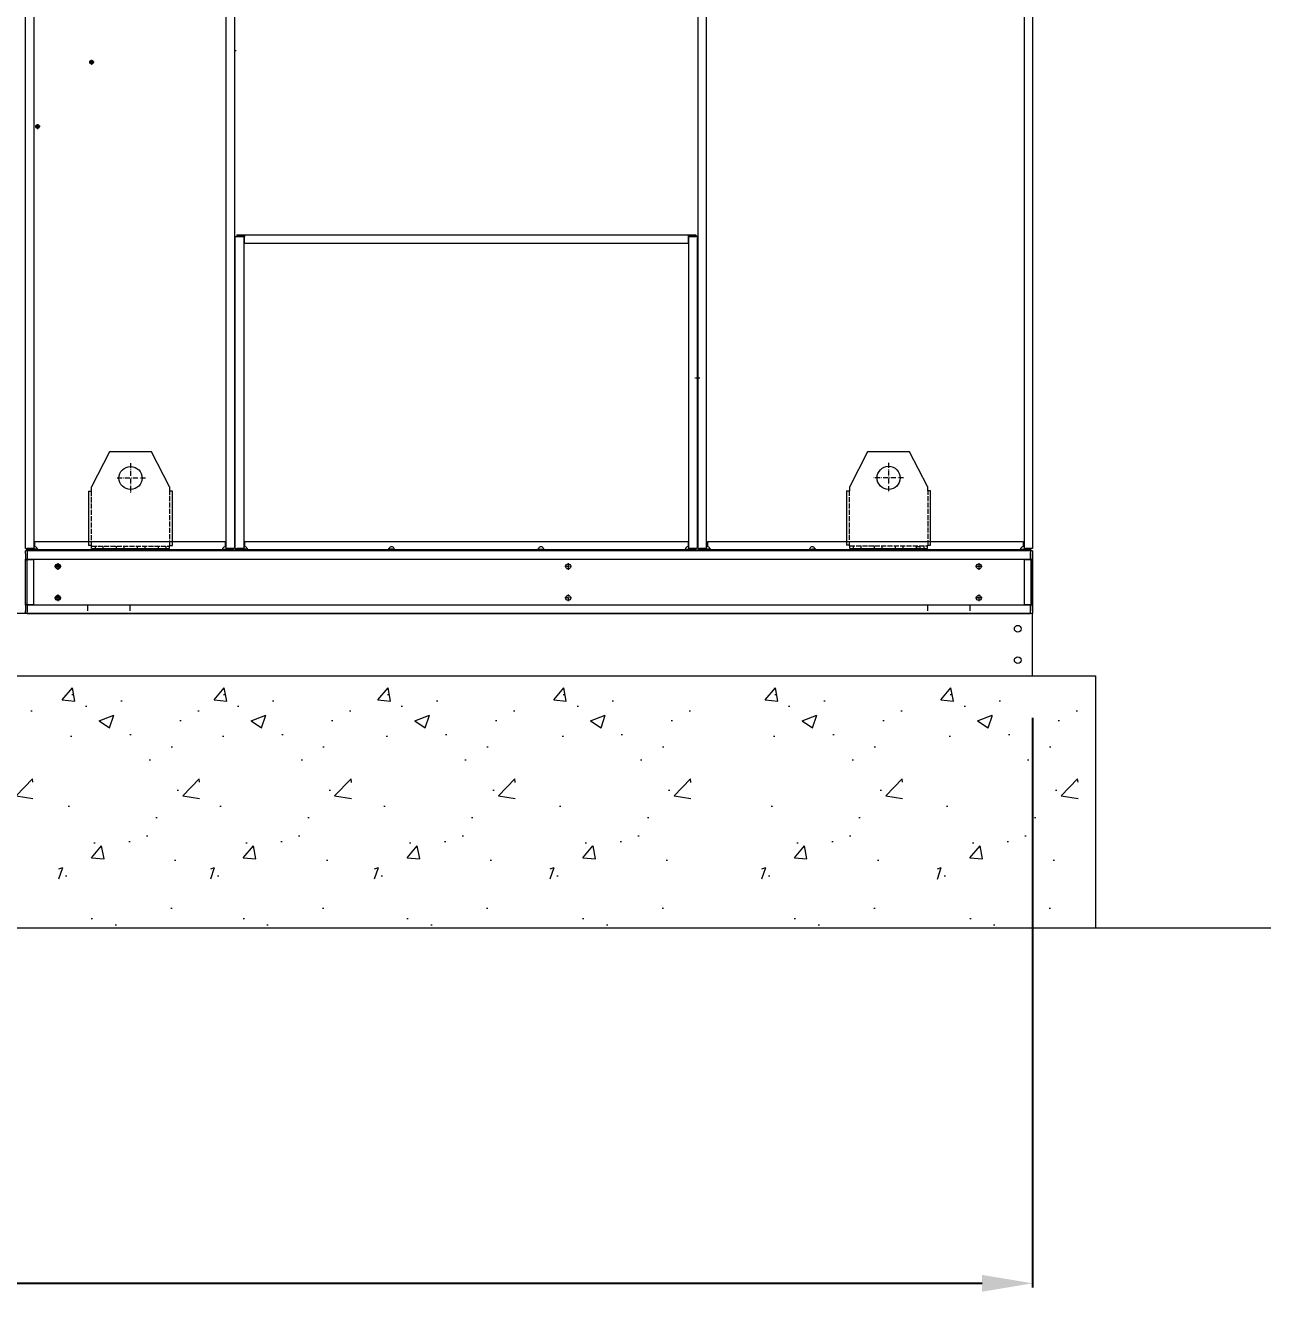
# Model space of a CAD drawing. Header units: millimetres. Extents: x 15155 to 44563, y 13060 to 33855.
# Drawn here: x 28251 to 31216, y 19028 to 22044 of the extents above; entities that cross this region are included whole.
import ezdxf

# ---------------------------------------------------------------- set-up
doc = ezdxf.new("R2010")
doc.units = ezdxf.units.MM
doc.linetypes.add('DASHDOT', pattern=[18.5, 12, -3, 0.5, -3])
doc.linetypes.add('DASHED', pattern=[15, 12, -3])
doc.layers.add('냉각탑_기초', color=23, linetype='Continuous')
doc.styles.get("Standard").update_dxf_attribs({"font": 'arial.ttf'})
doc.dimstyles.new('1.40', dxfattribs={"dimscale": 20, "dimtxt": 1.5, "dimasz": 1, "dimexe": 0.5, "dimexo": 0.5, "dimgap": 0.5, "dimtad": 1, "dimdec": 0, "dimzin": 0, "dimdsep": 46, "dimtxsty": 'Standard', "dimcen": 0, "dimclrd": 2, "dimclre": 2, "dimclrt": 3, "dimadec": 0, "dimazin": 0, "dimtfac": 1, "dimtdec": 0, "dimtmove": 0, "dimatfit": 0, "dimfxl": 1, "dimtolj": 1, "dimtzin": 0, "dimlwd": -1, "dimlwe": -1, "dimarcsym": 0})

# ---------------------------------------------------------------- blocks, each defined once
blk = doc.blocks.new('*D163')
at = {"color": 2, "transparency": 16777216}
for p, q in [((25248.6, 20394.4), (25248.6, 19037.7)), ((30648.6, 20394.4), (30648.6, 19037.7)), ((25368.6, 19047.7), (30528.6, 19047.7))]:
    blk.add_line(p, q, dxfattribs=at)
for points in [[(25368.6, 19067.7), (25368.6, 19027.7), (25248.6, 19047.7)], [(30528.6, 19067.7), (30528.6, 19027.7), (30648.6, 19047.7)]]:
    blk.add_solid(points, dxfattribs=at)
at = {"layer": 'Defpoints', "color": 0, "transparency": 16777216}
for p in [(25248.6, 20494.4), (30648.6, 20494.4), (30648.6, 19047.7)]:
    blk.add_point(p, dxfattribs=at)
at = {"color": 3, "lineweight": 5, "transparency": 16777216, "insert": (27948.6, 19179.2), "char_height": 140, "attachment_point": 5}
blk.add_mtext('\\A1;5400', dxfattribs=at)
blk = doc.blocks.new('457536')
at = {"color": 7, "lineweight": 5}
for p, q in [((114592.520962, 89152.297332), (114550.020962, 89069.297332)), ((114692.520962, 89152.297332), (114592.520962, 89152.297332)), ((114735.020962, 89069.297332), (114692.520962, 89152.297332)), ((114542.520962, 89059.297332), (114542.520962, 88929.797332)), ((114742.520962, 88929.797332), (114742.520962, 89059.297332)), ((114550.020962, 88922.297332), (114735.020962, 88922.297332))]:
    blk.add_line(p, q, dxfattribs=at)
at = {"color": 7, "linetype": 'DASHDOT', "lineweight": 5}
for p, q in [((114642.520962, 89126.047332), (114642.520962, 89054.547332)), ((114678.270962, 89090.297332), (114606.770962, 89090.297332))]:
    blk.add_line(p, q, dxfattribs=at)
at = {"color": 7, "lineweight": 5, "ltscale": 0.09375}
for p, q in [((114542.520962, 89059.297332), (114550.020962, 89059.297332)), ((114742.520962, 89059.297332), (114735.020962, 89059.297332)), ((114550.020962, 88929.797332), (114542.520962, 88929.797332)), ((114550.020962, 88922.297332), (114550.020962, 88929.797332)), ((114735.020962, 88929.797332), (114742.520962, 88929.797332)), ((114735.020962, 88922.297332), (114735.020962, 88929.797332))]:
    blk.add_line(p, q, dxfattribs=at)
at = {"color": 7, "linetype": 'DASHED', "lineweight": 5}
for p, q in [((114548.520962, 89059.297332), (114548.520962, 88929.797332)), ((114736.520962, 88929.797332), (114736.520962, 89059.297332)), ((114550.020962, 88928.297332), (114735.020962, 88928.297332))]:
    blk.add_line(p, q, dxfattribs=at)
at = {"color": 7, "lineweight": 5, "ltscale": 0.125}
for p, q in [((114550.020962, 89059.297332), (114550.020962, 89069.297332)), ((114735.020962, 89069.297332), (114735.020962, 89059.297332))]:
    blk.add_line(p, q, dxfattribs=at)
at = {"color": 7, "linetype": 'DASHED', "lineweight": 5, "ltscale": 0.075}
for p, q in [((114558.520962, 88928.297332), (114558.520962, 88922.297332)), ((114576.520962, 88928.297332), (114576.520962, 88922.297332)), ((114608.520962, 88928.297332), (114608.520962, 88922.297332)), ((114626.520962, 88928.297332), (114626.520962, 88922.297332)), ((114658.520962, 88928.297332), (114658.520962, 88922.297332)), ((114676.520962, 88928.297332), (114676.520962, 88922.297332)), ((114708.520962, 88928.297332), (114708.520962, 88922.297332)), ((114726.520962, 88928.297332), (114726.520962, 88922.297332))]:
    blk.add_line(p, q, dxfattribs=at)
at = {"color": 7, "lineweight": 5}
blk.add_circle((114642.520962, 89090.297332), 27.5, dxfattribs=at)
blk = doc.blocks.new('1')
at = {"color": 7, "lineweight": 20}
for p, q in [((28250.6, 20798.3), (28250.6, 24239.3)), ((28270.6, 24239.3), (28270.6, 20798.3)), ((28728.6, 20798.3), (28728.6, 24239.3)), ((28748.6, 24239.3), (28748.6, 20798.3)), ((29852.6, 20798.3), (29852.6, 24239.3)), ((30648.6, 24239.3), (30648.6, 20798.3)), ((30628.6, 22971.8), (30628.6, 20798.3)), ((29872.6, 20798.3), (29872.6, 22919.8)), ((28750.6, 20798.3), (28750.6, 21541.3)), ((28770.6, 21541.3), (28770.6, 20798.3)), ((28772.6, 21544.8), (29828.6, 21544.8)), ((29830.6, 20798.3), (29830.6, 21541.3)), ((29850.6, 21541.3), (29850.6, 20798.3)), ((29828.6, 21524.8), (28772.6, 21524.8)), ((28272.6, 20814.8), (28726.6, 20814.8)), ((28772.6, 20814.8), (29828.6, 20814.8)), ((29874.6, 20814.8), (30626.6, 20814.8)), ((30643.9, 20792.8), (28255.3, 20792.8)), ((28719.6, 20794.8), (28279.6, 20794.8)), ((29440.6, 20794.4), (28290.6, 20794.4)), ((29115.6, 20794.8), (28779.6, 20794.8)), ((29471.6, 20794.8), (29129.6, 20794.8)), ((30608.6, 20794.4), (29458.6, 20794.4)), ((29821.6, 20794.8), (29485.6, 20794.8)), ((30117.6, 20794.8), (29881.6, 20794.8)), ((30369.6, 20794.8), (30131.6, 20794.8)), ((30619.6, 20794.8), (30383.6, 20794.8)), ((28250.6, 20772.8), (30648.6, 20772.8)), ((28250.6, 20664.8), (28250.6, 20770.8)), ((28253.8, 20770.8), (28253.8, 20664.8)), ((28255.3, 20772.8), (30643.9, 20772.8)), ((28270.6, 20664.8), (28270.6, 20770.8)), ((30628.6, 20770.8), (30628.6, 20664.8)), ((30645.4, 20664.8), (30645.4, 20770.8)), ((30648.6, 20770.8), (30648.6, 20664.8)), ((30648.6, 20664.8), (30648.6, 20770.8)), ((28399.6, 20662.8), (28250.6, 20662.8)), ((30648.6, 20642.8), (28250.6, 20642.8)), ((30643.9, 20662.8), (28255.3, 20662.8)), ((28255.3, 20642.8), (30643.9, 20642.8)), ((30399.6, 20662.8), (28499.6, 20662.8)), ((30648.6, 20662.8), (30499.6, 20662.8))]:
    blk.add_line(p, q, dxfattribs=at)
at = {"color": 7, "linetype": 'DASHDOT', "lineweight": 20, "ltscale": 0.195001}
for p, q in [((28408.2, 21960.2), (28408.2, 21952.4)), ((28279.7, 21807), (28279.7, 21799.2))]:
    blk.add_line(p, q, dxfattribs=at)
at = {"color": 7, "linetype": 'DASHDOT', "lineweight": 20, "ltscale": 0.292499}
for p, q in [((28408.3, 21962.1), (28408.3, 21950.4)), ((29856.3, 21203.9), (29844.6, 21203.9))]:
    blk.add_line(p, q, dxfattribs=at)
at = {"color": 7, "lineweight": 20, "ltscale": 0.050782}
blk.add_line((28751.6, 21982.8), (28752, 21984.8), dxfattribs=at)
at = {"color": 7, "linetype": 'DASHDOT', "lineweight": 20, "ltscale": 0.2925}
for p, q in [((28414.1, 21956.3), (28402.4, 21956.3)), ((28285.5, 21803.1), (28273.8, 21803.1)), ((29850.4, 21209.7), (29850.4, 21198))]:
    blk.add_line(p, q, dxfattribs=at)
at = {"color": 7, "linetype": 'DASHDOT', "lineweight": 20, "ltscale": 0.195}
for p, q in [((28412.1, 21956.3), (28404.3, 21956.3)), ((28283.6, 21803.1), (28275.8, 21803.1))]:
    blk.add_line(p, q, dxfattribs=at)
at = {"color": 7, "linetype": 'DASHDOT', "lineweight": 20, "ltscale": 0.292502}
blk.add_line((28279.7, 21808.9), (28279.7, 21797.2), dxfattribs=at)
at = {"color": 7, "lineweight": 20, "ltscale": 0.0875}
for p, q in [((28750.6, 21541.3), (28754.1, 21541.3)), ((28772.6, 21544.8), (28772.6, 21541.3)), ((29828.6, 21544.8), (29828.6, 21541.3)), ((29850.6, 21541.3), (29847.1, 21541.3)), ((28250.6, 20798.3), (28254.1, 20798.3)), ((28748.6, 20798.3), (28745.1, 20798.3)), ((28750.6, 20798.3), (28754.1, 20798.3)), ((29850.6, 20798.3), (29847.1, 20798.3)), ((29852.6, 20798.3), (29856.1, 20798.3)), ((30648.6, 20798.3), (30645.1, 20798.3))]:
    blk.add_line(p, q, dxfattribs=at)
at = {"color": 7, "lineweight": 20, "ltscale": 0.4625}
for p, q in [((28754.1, 21544.8), (28772.6, 21544.8)), ((28772.6, 21542.8), (28754.1, 21542.8)), ((29828.6, 21544.8), (29847.1, 21544.8)), ((29847.1, 21542.8), (29828.6, 21542.8))]:
    blk.add_line(p, q, dxfattribs=at)
at = {"color": 7, "lineweight": 20, "ltscale": 0.05}
for p, q in [((28754.1, 21544.8), (28754.1, 21542.8)), ((29847.1, 21544.8), (29847.1, 21542.8)), ((28750.6, 21119.8), (28748.6, 21119.8)), ((28750.6, 21119.8), (28748.6, 21119.8)), ((29852.6, 21119.8), (29850.6, 21119.8)), ((29852.6, 21119.8), (29850.6, 21119.8)), ((28748.6, 21099.8), (28750.6, 21099.8)), ((28748.6, 21099.4), (28750.6, 21099.4)), ((29850.6, 21099.8), (29852.6, 21099.8)), ((29850.6, 21099.8), (29852.6, 21099.8)), ((29850.6, 21099.4), (29852.6, 21099.4)), ((28750.6, 20989.8), (28748.6, 20989.8)), ((28750.6, 20989.8), (28748.6, 20989.8)), ((28750.6, 20989.4), (28748.6, 20989.4)), ((28748.6, 20969.4), (28750.6, 20969.4)), ((29852.6, 20989.8), (29850.6, 20989.8)), ((29852.6, 20989.8), (29850.6, 20989.8)), ((29852.6, 20989.4), (29850.6, 20989.4)), ((29850.6, 20969.4), (29852.6, 20969.4)), ((28254.1, 20794.8), (28254.1, 20796.8)), ((28265.6, 20794.8), (28265.6, 20796.8)), ((28733.6, 20794.8), (28733.6, 20796.8)), ((28745.1, 20794.8), (28745.1, 20796.8)), ((28754.1, 20794.8), (28754.1, 20796.8)), ((28765.6, 20794.8), (28765.6, 20796.8)), ((29835.6, 20794.8), (29835.6, 20796.8)), ((29847.1, 20794.8), (29847.1, 20796.8)), ((29856.1, 20794.8), (29856.1, 20796.8)), ((29867.6, 20794.8), (29867.6, 20796.8)), ((30633.6, 20794.8), (30633.6, 20796.8)), ((30645.1, 20794.8), (30645.1, 20796.8)), ((28250.6, 20770.8), (28250.6, 20772.8)), ((28253.8, 20770.8), (28253.8, 20772.8)), ((28253.8, 20770.8), (28253.8, 20772.8)), ((30645.4, 20772.8), (30645.4, 20770.8)), ((30648.6, 20770.8), (30648.6, 20772.8)), ((28250.6, 20662.8), (28250.6, 20664.8)), ((28253.8, 20662.8), (28253.8, 20664.8)), ((28253.8, 20662.8), (28253.8, 20664.8)), ((30645.4, 20664.8), (30645.4, 20662.8)), ((30648.6, 20662.8), (30648.6, 20664.8))]:
    blk.add_line(p, q, dxfattribs=at)
at = {"color": 7, "lineweight": 20, "ltscale": 0.0375}
for p, q in [((28754.1, 21542.8), (28754.1, 21541.3)), ((29847.1, 21542.8), (29847.1, 21541.3)), ((28254.1, 20796.8), (28254.1, 20798.3)), ((28745.1, 20796.8), (28745.1, 20798.3)), ((28754.1, 20796.8), (28754.1, 20798.3)), ((29847.1, 20796.8), (29847.1, 20798.3)), ((29856.1, 20796.8), (29856.1, 20798.3)), ((30645.1, 20796.8), (30645.1, 20798.3)), ((28253.8, 20770.8), (28255.3, 20770.8)), ((30645.4, 20770.8), (30643.9, 20770.8))]:
    blk.add_line(p, q, dxfattribs=at)
at = {"color": 7, "lineweight": 20, "ltscale": 0.4125}
for p, q in [((28754.1, 21541.3), (28770.6, 21541.3)), ((28772.6, 21524.8), (28772.6, 21541.3)), ((29828.6, 21541.3), (29828.6, 21524.8)), ((29830.6, 21541.3), (29847.1, 21541.3)), ((28270.6, 20798.3), (28254.1, 20798.3)), ((28745.1, 20798.3), (28728.6, 20798.3)), ((28770.6, 20798.3), (28754.1, 20798.3)), ((29847.1, 20798.3), (29830.6, 20798.3)), ((29872.6, 20798.3), (29856.1, 20798.3)), ((30645.1, 20798.3), (30628.6, 20798.3))]:
    blk.add_line(p, q, dxfattribs=at)
at = {"color": 7, "lineweight": 20, "ltscale": 0.319497}
for p, q in [((28272.6, 20814.8), (28272.6, 20802)), ((28726.6, 20814.8), (28726.6, 20802)), ((28772.6, 20814.8), (28772.6, 20802)), ((29828.6, 20814.8), (29828.6, 20802)), ((29874.6, 20814.8), (29874.6, 20802)), ((30626.6, 20814.8), (30626.6, 20802))]:
    blk.add_line(p, q, dxfattribs=at)
at = {"color": 7, "lineweight": 20, "ltscale": 0.1175}
for p, q in [((28255.3, 20792.8), (28250.6, 20792.8)), ((28255.3, 20792.8), (28255.3, 20788.1)), ((30648.6, 20792.8), (30643.9, 20792.8)), ((30643.9, 20792.8), (30643.9, 20788.1)), ((28250.6, 20664.8), (28255.3, 20664.8)), ((30648.6, 20664.8), (30643.9, 20664.8)), ((28255.3, 20642.8), (28255.3, 20647.5)), ((30643.9, 20642.8), (30643.9, 20647.5))]:
    blk.add_line(p, q, dxfattribs=at)
at = {"color": 7, "lineweight": 20, "ltscale": 0.16}
for p, q in [((28250.6, 20786.4), (28250.6, 20792.8)), ((30648.6, 20792.8), (30648.6, 20786.4)), ((28250.6, 20642.8), (28250.6, 20649.2)), ((30648.6, 20649.2), (30648.6, 20642.8))]:
    blk.add_line(p, q, dxfattribs=at)
at = {"color": 7, "lineweight": 20, "ltscale": 0.34}
for p, q in [((28250.6, 20786.4), (28250.6, 20772.8)), ((30648.6, 20772.8), (30648.6, 20786.4)), ((28250.6, 20662.8), (28250.6, 20649.2)), ((28399.6, 20649.2), (28399.6, 20662.8)), ((28499.6, 20662.8), (28499.6, 20649.2)), ((30399.6, 20649.2), (30399.6, 20662.8)), ((30499.6, 20662.8), (30499.6, 20649.2)), ((30648.6, 20649.2), (30648.6, 20662.8))]:
    blk.add_line(p, q, dxfattribs=at)
at = {"color": 7, "lineweight": 20, "ltscale": 0.2875}
for p, q in [((28254.1, 20796.8), (28265.6, 20796.8)), ((28265.6, 20794.8), (28254.1, 20794.8)), ((28733.6, 20796.8), (28745.1, 20796.8)), ((28745.1, 20794.8), (28733.6, 20794.8)), ((28754.1, 20796.8), (28765.6, 20796.8)), ((28765.6, 20794.8), (28754.1, 20794.8)), ((29835.6, 20796.8), (29847.1, 20796.8)), ((29847.1, 20794.8), (29835.6, 20794.8)), ((29856.1, 20796.8), (29867.6, 20796.8)), ((29867.6, 20794.8), (29856.1, 20794.8)), ((30633.6, 20796.8), (30645.1, 20796.8)), ((30645.1, 20794.8), (30633.6, 20794.8))]:
    blk.add_line(p, q, dxfattribs=at)
at = {"color": 7, "lineweight": 20, "ltscale": 0.3825}
for p, q in [((28255.3, 20788.1), (28255.3, 20772.8)), ((30643.9, 20772.8), (30643.9, 20788.1)), ((28270.6, 20770.8), (28255.3, 20770.8)), ((30643.9, 20770.8), (30628.6, 20770.8)), ((28255.3, 20664.8), (28270.6, 20664.8)), ((30628.6, 20664.8), (30643.9, 20664.8)), ((28255.3, 20662.8), (28255.3, 20647.5)), ((30643.9, 20647.5), (30643.9, 20662.8))]:
    blk.add_line(p, q, dxfattribs=at)
at = {"color": 7, "lineweight": 20, "ltscale": 0.175}
for p, q in [((28265.6, 20796.8), (28272.6, 20796.8)), ((28265.6, 20794.8), (28272.6, 20794.8)), ((28279.6, 20794.8), (28272.6, 20794.8)), ((28719.6, 20794.8), (28726.6, 20794.8)), ((28726.6, 20796.8), (28733.6, 20796.8)), ((28726.6, 20794.8), (28733.6, 20794.8)), ((28765.6, 20796.8), (28772.6, 20796.8)), ((28765.6, 20794.8), (28772.6, 20794.8)), ((28779.6, 20794.8), (28772.6, 20794.8)), ((29129.6, 20794.8), (29115.6, 20794.8)), ((29471.6, 20794.8), (29478.6, 20794.8)), ((29478.6, 20794.8), (29485.6, 20794.8)), ((29821.6, 20794.8), (29828.6, 20794.8)), ((29828.6, 20796.8), (29835.6, 20796.8)), ((29828.6, 20794.8), (29835.6, 20794.8)), ((29867.6, 20796.8), (29874.6, 20796.8)), ((29867.6, 20794.8), (29874.6, 20794.8)), ((29881.6, 20794.8), (29874.6, 20794.8)), ((30117.6, 20794.8), (30124.6, 20794.8)), ((30131.6, 20794.8), (30124.6, 20794.8)), ((30369.6, 20794.8), (30383.6, 20794.8)), ((30619.6, 20794.8), (30633.6, 20794.8)), ((30626.6, 20796.8), (30633.6, 20796.8))]:
    blk.add_line(p, q, dxfattribs=at)
at = {"color": 7, "lineweight": 20, "ltscale": 0.164795}
for p, q in [((28279.2, 20796.8), (28272.6, 20796.8)), ((28720, 20796.8), (28726.6, 20796.8)), ((28779.2, 20796.8), (28772.6, 20796.8)), ((29122.6, 20796.8), (29116, 20796.8)), ((29129.2, 20796.8), (29122.6, 20796.8)), ((29472, 20796.8), (29478.6, 20796.8)), ((29478.6, 20796.8), (29485.2, 20796.8)), ((29822, 20796.8), (29828.6, 20796.8)), ((29881.2, 20796.8), (29874.6, 20796.8)), ((30118, 20796.8), (30124.6, 20796.8)), ((30131.2, 20796.8), (30124.6, 20796.8)), ((30370, 20796.8), (30376.6, 20796.8)), ((30376.6, 20796.8), (30383.2, 20796.8)), ((30620, 20796.8), (30626.6, 20796.8))]:
    blk.add_line(p, q, dxfattribs=at)
at = {"color": 7, "lineweight": 20, "ltscale": 0.04}
for p, q in [((28290.6, 20792.8), (28290.6, 20794.4)), ((29440.6, 20792.8), (29440.6, 20794.4)), ((29458.6, 20792.8), (29458.6, 20794.4)), ((30608.6, 20792.8), (30608.6, 20794.4))]:
    blk.add_line(p, q, dxfattribs=at)
at = {"color": 7, "lineweight": 20, "ltscale": 0.45}
blk.add_line((29440.6, 20794.4), (29458.6, 20794.4), dxfattribs=at)
at = {"color": 7, "lineweight": 20, "ltscale": 0.010005}
for p, q in [((30513.6, 20794.4), (30513.6, 20794.8)), ((30564.1, 20794.4), (30564.1, 20794.8)), ((30578.1, 20794.4), (30578.1, 20794.8))]:
    blk.add_line(p, q, dxfattribs=at)
at = {"color": 7, "lineweight": 20, "ltscale": 0.250004}
blk.add_line((30618.6, 20794.4), (30608.6, 20794.4), dxfattribs=at)
at = {"color": 7, "lineweight": 20, "ltscale": 0.25}
blk.add_line((30628.6, 20794.4), (30618.6, 20794.4), dxfattribs=at)
at = {"color": 7, "lineweight": 20, "ltscale": 0.01}
blk.add_line((30628.6, 20794.4), (30628.6, 20794.8), dxfattribs=at)
at = {"color": 7, "lineweight": 20, "ltscale": 0.39}
for p, q in [((30648.6, 20786.4), (30648.6, 20770.8)), ((30648.6, 20664.8), (30648.6, 20649.2))]:
    blk.add_line(p, q, dxfattribs=at)
at = {"color": 7, "lineweight": 20, "ltscale": 0.08}
for p, q in [((28250.6, 20770.8), (28253.8, 20770.8)), ((30645.4, 20770.8), (30648.6, 20770.8)), ((28253.8, 20664.8), (28250.6, 20664.8)), ((30648.6, 20664.8), (30645.4, 20664.8))]:
    blk.add_line(p, q, dxfattribs=at)
at = {"color": 7, "linetype": 'DASHDOT', "lineweight": 20, "ltscale": 0.39}
for p, q in [((28335.9, 20755.3), (28320.3, 20755.3)), ((28328.1, 20763.1), (28328.1, 20747.5)), ((29543.1, 20763.1), (29543.1, 20747.5)), ((30521.1, 20763.1), (30521.1, 20747.5)), ((28335.9, 20680.3), (28320.3, 20680.3)), ((28328.1, 20688.1), (28328.1, 20672.5)), ((29543.1, 20688.1), (29543.1, 20672.5)), ((30521.1, 20688.1), (30521.1, 20672.5))]:
    blk.add_line(p, q, dxfattribs=at)
at = {"color": 7, "linetype": 'DASHDOT', "lineweight": 20, "ltscale": 0.389999}
for p, q in [((29550.9, 20755.3), (29535.3, 20755.3)), ((29550.9, 20680.3), (29535.3, 20680.3))]:
    blk.add_line(p, q, dxfattribs=at)
at = {"color": 7, "linetype": 'DASHDOT', "lineweight": 20, "ltscale": 0.389996}
for p, q in [((30528.9, 20755.3), (30513.3, 20755.3)), ((30528.9, 20680.3), (30513.3, 20680.3))]:
    blk.add_line(p, q, dxfattribs=at)
at = {"color": 7, "lineweight": 20, "ltscale": 0.000462809}
blk.add_line((30648.6, 20783.2), (30648.6, 20783.3), dxfattribs=at)
at = {"lineweight": 20}
blk.add_line((30648.6, 20642.8), (25748.6, 20642.8), dxfattribs=at)
at = {"color": 7, "lineweight": 20, "ltscale": 0.000478323}
blk.add_line((28260.1, 20642.8), (28260.1, 20642.8), dxfattribs=at)
at = {"color": 7, "lineweight": 20, "ltscale": 0.000571071}
blk.add_line((28360.9, 20642.8), (28360.9, 20642.8), dxfattribs=at)
at = {"color": 7, "lineweight": 20, "ltscale": 0.000337276}
blk.add_line((28375.4, 20642.8), (28375.4, 20642.8), dxfattribs=at)
at = {"color": 7, "lineweight": 20, "ltscale": 0.000669931}
blk.add_line((28850.5, 20642.8), (28850.4, 20642.8), dxfattribs=at)
at = {"color": 7, "lineweight": 20, "ltscale": 0.000895851}
blk.add_line((28860.1, 20642.8), (28860.1, 20642.8), dxfattribs=at)
at = {"color": 7, "lineweight": 20, "ltscale": 0.000673251}
blk.add_line((29402.3, 20642.8), (29402.3, 20642.8), dxfattribs=at)
at = {"color": 7, "lineweight": 20, "ltscale": 0.000571084}
blk.add_line((29416.8, 20642.8), (29416.8, 20642.8), dxfattribs=at)
at = {"color": 7, "lineweight": 20, "ltscale": 0.000197227}
blk.add_line((29496.9, 20642.8), (29496.9, 20642.8), dxfattribs=at)
at = {"color": 7, "lineweight": 20, "ltscale": 0.000670507}
blk.add_line((30039.1, 20642.8), (30039, 20642.8), dxfattribs=at)
at = {"color": 7, "lineweight": 20, "ltscale": 0.000335273}
blk.add_line((30048.7, 20642.8), (30048.7, 20642.8), dxfattribs=at)
at = {"color": 7, "lineweight": 20, "ltscale": 0.000447819}
blk.add_line((30639.1, 20642.8), (30639, 20642.8), dxfattribs=at)
at = {"color": 7, "lineweight": 20, "ltscale": 0.00043427}
blk.add_line((30648.6, 20652.3), (30648.6, 20652.3), dxfattribs=at)
at = {"color": 0, "lineweight": 20}
blk.add_line((30648.6, 20494.4), (30648.6, 20642.8), dxfattribs=at)
at = {"lineweight": 5}
blk.add_line((25248.6, 20494.4), (30648.6, 20494.4), dxfattribs=at)
at = {"color": 7, "lineweight": 20}
for centre, radius in [((28408.3, 21956.3), 4.5), ((28408.2, 21956.3), 3), ((28279.7, 21803.1), 4.5), ((28279.7, 21803.1), 3), ((28328.1, 20755.3), 6), ((28328.1, 20755.3), 4.5), ((29543.1, 20755.3), 6), ((30521.1, 20755.3), 6), ((28328.1, 20680.3), 6), ((28328.1, 20680.3), 4.5), ((29543.1, 20680.3), 6), ((30521.1, 20680.3), 6)]:
    blk.add_circle(centre, radius, dxfattribs=at)
at = {"lineweight": 20}
for centre in [(30613.6, 20606.9), (30613.6, 20531.9)]:
    blk.add_circle(centre, 8, dxfattribs=at)
at = {"color": 7, "lineweight": 20}
for centre, radius, start, end in [((29850.4, 21203.9), 4.5, 61.1523, 87.8201), ((29850.4, 21203.9), 3, 43.6368, 86.7288), ((29850.4, 21203.9), 3, 273.2712, 316.3632), ((29850.4, 21203.9), 4.5, 272.1799, 298.8477), ((28272.6, 20795), 7, 27.9406, 90), ((28726.6, 20795), 7, 90, 152.0594), ((28772.6, 20795), 7, 27.9406, 90), ((29122.6, 20795), 7, 27.9406, 152.0594), ((29478.6, 20795), 7, 27.9406, 152.0594), ((29828.6, 20795), 7, 90, 152.0594), ((29874.6, 20795), 7, 27.9406, 90), ((30124.6, 20795), 7, 27.9406, 152.0594), ((30376.6, 20795), 7, 27.9406, 152.0594), ((30626.6, 20795), 7, 90, 152.0594), ((28328.1, 20755.3), 6, 180, 185.1021), ((28328.1, 20680.3), 6, 180, 185.1021), ((28295.3, 20647.5), 4.7, 269.7272, 270), ((28297, 20649.2), 6.4, 269.7738, 270), ((28359.2, 20649.2), 6.4, 270, 270.2365), ((29482.4, 20647.5), 4.7, 270, 270.2728), ((29529.5, 20649.2), 6.4, 269.7738, 270), ((29591.7, 20649.2), 6.4, 270, 270.2365), ((30490, 20649.2), 6.4, 269.7608, 270), ((30552.2, 20649.2), 6.4, 270, 270.229), ((30603.9, 20647.5), 4.7, 270, 270.2728)]:
    blk.add_arc(centre, radius, start, end, dxfattribs=at)
for points, knots in [([(28278.8, 20798.3), (28278.9, 20797.8), (28279.1, 20797.2), (28279.2, 20796.7), (28279.4, 20795.9), (28279.5, 20795.3), (28279.5, 20795), (28279.6, 20794.9), (28279.6, 20794.8), (28279.6, 20794.8), (28279.6, 20794.8), (28279.6, 20794.8)], [0, 0, 0, 0, 0, 0, 5.019575, 5.019575, 5.019575, 8.671425, 8.671425, 8.671425, 8.70839, 8.70839, 8.70839, 8.70839, 8.70839, 8.70839]), ([(28720.4, 20798.3), (28720.2, 20797.8), (28720.1, 20797.2), (28720, 20796.7), (28719.8, 20795.9), (28719.7, 20795.3), (28719.6, 20795), (28719.6, 20794.9), (28719.6, 20794.8), (28719.6, 20794.8), (28719.6, 20794.8), (28719.6, 20794.8)], [0, 0, 0, 0, 0, 0, 5.019575, 5.019575, 5.019575, 8.671425, 8.671425, 8.671425, 8.70839, 8.70839, 8.70839, 8.70839, 8.70839, 8.70839]), ([(28778.8, 20798.3), (28778.9, 20797.8), (28779.1, 20797.2), (28779.2, 20796.7), (28779.4, 20795.9), (28779.5, 20795.3), (28779.5, 20795), (28779.6, 20794.9), (28779.6, 20794.8), (28779.6, 20794.8), (28779.6, 20794.8), (28779.6, 20794.8)], [0, 0, 0, 0, 0, 0, 5.019575, 5.019575, 5.019575, 8.671425, 8.671425, 8.671425, 8.70839, 8.70839, 8.70839, 8.70839, 8.70839, 8.70839]), ([(29115.6, 20794.8), (29115.6, 20794.8), (29115.6, 20794.8), (29115.6, 20794.9), (29115.6, 20795), (29115.6, 20795.1), (29115.7, 20795.2), (29115.8, 20795.7), (29115.9, 20796.4), (29116, 20797), (29116.2, 20797.6), (29116.4, 20798.3), (29116.4, 20798.3), (29116.4, 20798.3), (29116.4, 20798.3)], [0, 0, 0, 0, 0, 0, 0.181509, 0.181509, 0.181509, 1.935967, 1.935967, 1.935967, 7.795509, 7.795509, 7.795509, 7.864561, 7.864561, 7.864561, 7.864561, 7.864561, 7.864561]), ([(29129.6, 20794.8), (29129.6, 20794.8), (29129.6, 20794.8), (29129.6, 20794.9), (29129.5, 20795), (29129.5, 20795.1), (29129.5, 20795.2), (29129.4, 20795.7), (29129.3, 20796.4), (29129.1, 20797), (29129, 20797.6), (29128.8, 20798.3), (29128.8, 20798.3), (29128.8, 20798.3), (29128.8, 20798.3)], [0, 0, 0, 0, 0, 0, 0.181509, 0.181509, 0.181509, 1.935966, 1.935966, 1.935966, 7.795506, 7.795506, 7.795506, 7.864558, 7.864558, 7.864558, 7.864558, 7.864558, 7.864558]), ([(29471.6, 20794.8), (29471.6, 20794.8), (29471.6, 20794.8), (29471.6, 20794.9), (29471.6, 20795), (29471.6, 20795.1), (29471.7, 20795.2), (29471.8, 20795.7), (29471.9, 20796.4), (29472, 20797), (29472.2, 20797.6), (29472.4, 20798.3), (29472.4, 20798.3), (29472.4, 20798.3), (29472.4, 20798.3)], [0, 0, 0, 0, 0, 0, 0.181509, 0.181509, 0.181509, 1.935966, 1.935966, 1.935966, 7.795506, 7.795506, 7.795506, 7.864558, 7.864558, 7.864558, 7.864558, 7.864558, 7.864558]), ([(29485.6, 20794.8), (29485.6, 20794.8), (29485.6, 20794.8), (29485.6, 20794.9), (29485.5, 20795), (29485.5, 20795.1), (29485.5, 20795.2), (29485.4, 20795.7), (29485.3, 20796.4), (29485.1, 20797), (29485, 20797.6), (29484.8, 20798.3), (29484.8, 20798.3), (29484.8, 20798.3), (29484.8, 20798.3)], [0, 0, 0, 0, 0, 0, 0.181509, 0.181509, 0.181509, 1.935967, 1.935967, 1.935967, 7.795509, 7.795509, 7.795509, 7.864561, 7.864561, 7.864561, 7.864561, 7.864561, 7.864561]), ([(29822.4, 20798.3), (29822.2, 20797.8), (29822.1, 20797.2), (29822, 20796.7), (29821.8, 20795.9), (29821.7, 20795.3), (29821.6, 20795), (29821.6, 20794.9), (29821.6, 20794.8), (29821.6, 20794.8), (29821.6, 20794.8), (29821.6, 20794.8)], [0, 0, 0, 0, 0, 0, 5.019575, 5.019575, 5.019575, 8.671425, 8.671425, 8.671425, 8.70839, 8.70839, 8.70839, 8.70839, 8.70839, 8.70839]), ([(29880.8, 20798.3), (29880.9, 20797.8), (29881.1, 20797.2), (29881.2, 20796.7), (29881.4, 20795.9), (29881.5, 20795.3), (29881.5, 20795), (29881.6, 20794.9), (29881.6, 20794.8), (29881.6, 20794.8), (29881.6, 20794.8), (29881.6, 20794.8)], [0, 0, 0, 0, 0, 0, 5.019575, 5.019575, 5.019575, 8.671425, 8.671425, 8.671425, 8.70839, 8.70839, 8.70839, 8.70839, 8.70839, 8.70839]), ([(30118.4, 20798.3), (30118.2, 20797.8), (30118.1, 20797.2), (30118, 20796.7), (30117.8, 20795.9), (30117.7, 20795.3), (30117.6, 20795), (30117.6, 20794.9), (30117.6, 20794.8), (30117.6, 20794.8), (30117.6, 20794.8), (30117.6, 20794.8)], [0, 0, 0, 0, 0, 0, 5.019577, 5.019577, 5.019577, 8.671428, 8.671428, 8.671428, 8.708393, 8.708393, 8.708393, 8.708393, 8.708393, 8.708393]), ([(30130.8, 20798.3), (30130.9, 20797.8), (30131.1, 20797.2), (30131.2, 20796.7), (30131.4, 20795.9), (30131.5, 20795.3), (30131.5, 20795), (30131.6, 20794.9), (30131.6, 20794.8), (30131.6, 20794.8), (30131.6, 20794.8), (30131.6, 20794.8)], [0, 0, 0, 0, 0, 0, 5.019575, 5.019575, 5.019575, 8.671425, 8.671425, 8.671425, 8.70839, 8.70839, 8.70839, 8.70839, 8.70839, 8.70839]), ([(30370.4, 20798.3), (30370.2, 20797.8), (30370.1, 20797.2), (30370, 20796.7), (30369.8, 20795.9), (30369.7, 20795.3), (30369.6, 20795), (30369.6, 20794.9), (30369.6, 20794.8), (30369.6, 20794.8), (30369.6, 20794.8), (30369.6, 20794.8)], [0, 0, 0, 0, 0, 0, 5.019575, 5.019575, 5.019575, 8.671425, 8.671425, 8.671425, 8.70839, 8.70839, 8.70839, 8.70839, 8.70839, 8.70839]), ([(30382.8, 20798.3), (30382.9, 20797.8), (30383.1, 20797.2), (30383.2, 20796.7), (30383.4, 20795.9), (30383.5, 20795.3), (30383.5, 20795), (30383.6, 20794.9), (30383.6, 20794.8), (30383.6, 20794.8), (30383.6, 20794.8), (30383.6, 20794.8)], [0, 0, 0, 0, 0, 0, 5.019577, 5.019577, 5.019577, 8.671428, 8.671428, 8.671428, 8.708393, 8.708393, 8.708393, 8.708393, 8.708393, 8.708393]), ([(30620.4, 20798.3), (30620.2, 20797.8), (30620.1, 20797.2), (30620, 20796.7), (30619.8, 20795.9), (30619.7, 20795.3), (30619.6, 20795), (30619.6, 20794.9), (30619.6, 20794.8), (30619.6, 20794.8), (30619.6, 20794.8), (30619.6, 20794.8)], [0, 0, 0, 0, 0, 0, 5.019575, 5.019575, 5.019575, 8.671425, 8.671425, 8.671425, 8.70839, 8.70839, 8.70839, 8.70839, 8.70839, 8.70839])]:
    blk.add_open_spline(points, degree=5, knots=knots, dxfattribs=at)
at = {"color": 0, "lineweight": 20}
for p in [(-86141.5, -68124.4), (-84336.4, -68124)]:
    blk.add_blockref('457536', p, dxfattribs=at)

msp = doc.modelspace()

# ---------------------------------------------------------------- hatches: boundary and pattern name
at = {"layer": '냉각탑_기초', "lineweight": 20, "ltscale": 30}
h = msp.add_hatch(dxfattribs=at)
h.set_pattern_fill('AR-CONC', color=256, scale=50, style=0)
h.set_pattern_definition([(50, (13339.82, 3953.1), (358.63, -31.376), [37.5, -412.5]), (355, (13339.82, 3953.1), (-69.3757, 376.096), [30, -330]), (100.4514, (13369.7, 3950.5), (289.2547, 344.72), [31.87, -350.571]), (46.1842, (13339.8, 4053.1), (533.6205, -82.7595), [56.25, -618.75]), (96.6356, (13384.3, 4046.2), (467.331, 487.059), [47.805, -525.856]), (351.1842, (13339.8, 4053.1), (467.331, 487.059), [45, -495]), (21, (13389.82, 4028.1), (298.4535, -201.3094), [37.5, -412.5]), (326, (13389.82, 4028.1), (121.6577, 362.575), [30, -330]), (71.4514, (13414.7, 4011.33), (420.1113, 161.265), [31.87, -350.571]), (37.5, (13339.82, 3953.11), (6.0799, 166.4469), [0, -326, 0, -335, 0, -331.25]), (7.5, (13339.82, 3953.11), (131.5348, 197.2059), [0, -191, 0, -318.5, 0, -126.25]), (327.5, (13228.32, 3953.11), (266.9112, -11.2774), [0, -125, 0, -390, 0, -517.5]), (317.5, (13178.32, 3953.1), (291.593, 50.0525), [0, -162.5, 0, -259, 0, -367.5])])
h.paths.add_polyline_path([(28268.3, 20494.4), (27933.3, 20494.4), (27933.3, 19894.4), (28268.3, 19894.4)])
h = msp.add_hatch(dxfattribs=at)
h.set_pattern_fill('AR-CONC', color=256, scale=50, style=0)
h.set_pattern_definition([(50, (13736.9, 3953.1), (358.63, -31.376), [37.5, -412.5]), (355, (13736.9, 3953.1), (-69.3757, 376.096), [30, -330]), (100.4514, (13766.8, 3950.5), (289.2547, 344.72), [31.87, -350.571]), (46.1842, (13736.9, 4053.1), (533.6205, -82.7595), [56.25, -618.75]), (96.6356, (13781.4, 4046.2), (467.331, 487.059), [47.805, -525.856]), (351.1842, (13736.9, 4053.1), (467.331, 487.059), [45, -495]), (21, (13786.9, 4028.1), (298.4535, -201.3094), [37.5, -412.5]), (326, (13786.9, 4028.1), (121.6577, 362.575), [30, -330]), (71.4514, (13811.78, 4011.33), (420.1113, 161.265), [31.87, -350.571]), (37.5, (13736.91, 3953.11), (6.0799, 166.4469), [0, -326, 0, -335, 0, -331.25]), (7.5, (13736.91, 3953.11), (131.5348, 197.2059), [0, -191, 0, -318.5, 0, -126.25]), (327.5, (13625.41, 3953.11), (266.9112, -11.2774), [0, -125, 0, -390, 0, -517.5]), (317.5, (13575.4, 3953.1), (291.593, 50.0525), [0, -162.5, 0, -259, 0, -367.5])])
h.paths.add_polyline_path([(28665.4, 20494.4), (28330.4, 20494.4), (28330.4, 19894.4), (28665.4, 19894.4)])
h = msp.add_hatch(dxfattribs=at)
h.set_pattern_fill('AR-CONC', color=256, scale=50, style=0)
h.set_pattern_definition([(50, (14098.54, 3953.1), (358.63, -31.376), [37.5, -412.5]), (355, (14098.54, 3953.1), (-69.3757, 376.096), [30, -330]), (100.4514, (14128.43, 3950.5), (289.2547, 344.72), [31.87, -350.571]), (46.1842, (14098.54, 4053.1), (533.6205, -82.7595), [56.25, -618.75]), (96.6356, (14143, 4046.2), (467.331, 487.059), [47.805, -525.856]), (351.1842, (14098.54, 4053.1), (467.331, 487.059), [45, -495]), (21, (14148.54, 4028.1), (298.4535, -201.3094), [37.5, -412.5]), (326, (14148.54, 4028.1), (121.6577, 362.575), [30, -330]), (71.4514, (14173.4, 4011.33), (420.1113, 161.265), [31.87, -350.571]), (37.5, (14098.54, 3953.11), (6.0799, 166.4469), [0, -326, 0, -335, 0, -331.25]), (7.5, (14098.54, 3953.11), (131.5348, 197.2059), [0, -191, 0, -318.5, 0, -126.25]), (327.5, (13987.04, 3953.11), (266.9112, -11.2774), [0, -125, 0, -390, 0, -517.5]), (317.5, (13937.04, 3953.1), (291.593, 50.0525), [0, -162.5, 0, -259, 0, -367.5])])
h.paths.add_polyline_path([(29027.1, 20494.4), (28692.1, 20494.4), (28692.1, 19894.4), (29027.1, 19894.4)])
h = msp.add_hatch(dxfattribs=at)
h.set_pattern_fill('AR-CONC', color=256, scale=50, style=0)
h.set_pattern_definition([(50, (14488.54, 3953.1), (358.63, -31.376), [37.5, -412.5]), (355, (14488.54, 3953.1), (-69.3757, 376.096), [30, -330]), (100.4514, (14518.43, 3950.5), (289.2547, 344.72), [31.87, -350.571]), (46.1842, (14488.54, 4053.1), (533.6205, -82.7595), [56.25, -618.75]), (96.6356, (14533, 4046.2), (467.331, 487.059), [47.805, -525.856]), (351.1842, (14488.54, 4053.1), (467.331, 487.059), [45, -495]), (21, (14538.54, 4028.1), (298.4535, -201.3094), [37.5, -412.5]), (326, (14538.54, 4028.1), (121.6577, 362.575), [30, -330]), (71.4514, (14563.4, 4011.33), (420.1113, 161.265), [31.87, -350.571]), (37.5, (14488.54, 3953.11), (6.0799, 166.4469), [0, -326, 0, -335, 0, -331.25]), (7.5, (14488.54, 3953.11), (131.5348, 197.2059), [0, -191, 0, -318.5, 0, -126.25]), (327.5, (14377.04, 3953.11), (266.9112, -11.2774), [0, -125, 0, -390, 0, -517.5]), (317.5, (14327.04, 3953.1), (291.593, 50.0525), [0, -162.5, 0, -259, 0, -367.5])])
h.paths.add_polyline_path([(29417.1, 20494.4), (29082.1, 20494.4), (29082.1, 19894.4), (29417.1, 19894.4)])
h = msp.add_hatch(dxfattribs=at)
h.set_pattern_fill('AR-CONC', color=256, scale=50, style=0)
h.set_pattern_definition([(50, (14907.05, 3953.1), (358.63, -31.376), [37.5, -412.5]), (355, (14907.05, 3953.1), (-69.3757, 376.096), [30, -330]), (100.4514, (14936.93, 3950.5), (289.2547, 344.72), [31.87, -350.571]), (46.1842, (14907.05, 4053.1), (533.6205, -82.7595), [56.25, -618.75]), (96.6356, (14951.5, 4046.2), (467.331, 487.059), [47.805, -525.856]), (351.1842, (14907.05, 4053.1), (467.331, 487.059), [45, -495]), (21, (14957.05, 4028.1), (298.4535, -201.3094), [37.5, -412.5]), (326, (14957.05, 4028.1), (121.6577, 362.575), [30, -330]), (71.4514, (14981.92, 4011.33), (420.1113, 161.265), [31.87, -350.571]), (37.5, (14907.05, 3953.11), (6.0799, 166.4469), [0, -326, 0, -335, 0, -331.25]), (7.5, (14907.05, 3953.11), (131.5348, 197.2059), [0, -191, 0, -318.5, 0, -126.25]), (327.5, (14795.55, 3953.11), (266.9112, -11.2774), [0, -125, 0, -390, 0, -517.5]), (317.5, (14745.55, 3953.1), (291.593, 50.0525), [0, -162.5, 0, -259, 0, -367.5])])
h.paths.add_polyline_path([(29835.6, 20494.4), (29500.6, 20494.4), (29500.6, 19894.4), (29835.6, 19894.4)])
h = msp.add_hatch(dxfattribs=at)
h.set_pattern_fill('AR-CONC', color=256, scale=50, style=0)
h.set_pattern_definition([(50, (15410.8, 3953.1), (358.63, -31.376), [37.5, -412.5]), (355, (15410.8, 3953.1), (-69.3757, 376.096), [30, -330]), (100.4514, (15440.7, 3950.5), (289.2547, 344.72), [31.87, -350.571]), (46.1842, (15410.8, 4053.1), (533.6205, -82.7595), [56.25, -618.75]), (96.6356, (15455.27, 4046.2), (467.331, 487.059), [47.805, -525.856]), (351.1842, (15410.8, 4053.1), (467.331, 487.059), [45, -495]), (21, (15460.8, 4028.1), (298.4535, -201.3094), [37.5, -412.5]), (326, (15460.8, 4028.1), (121.6577, 362.575), [30, -330]), (71.4514, (15485.67, 4011.33), (420.1113, 161.265), [31.87, -350.571]), (37.5, (15410.8, 3953.11), (6.0799, 166.4469), [0, -326, 0, -335, 0, -331.25]), (7.5, (15410.8, 3953.11), (131.5348, 197.2059), [0, -191, 0, -318.5, 0, -126.25]), (327.5, (15299.3, 3953.11), (266.9112, -11.2774), [0, -125, 0, -390, 0, -517.5]), (317.5, (15249.3, 3953.1), (291.593, 50.0525), [0, -162.5, 0, -259, 0, -367.5])])
h.paths.add_polyline_path([(30339.3, 20494.4), (30004.3, 20494.4), (30004.3, 19894.4), (30339.3, 19894.4)])
h = msp.add_hatch(dxfattribs=at)
h.set_pattern_fill('AR-CONC', color=256, scale=50, style=0)
h.set_pattern_definition([(50, (15828.7, 3953.1), (358.63, -31.376), [37.5, -412.5]), (355, (15828.7, 3953.1), (-69.3757, 376.096), [30, -330]), (100.4514, (15858.6, 3950.5), (289.2547, 344.72), [31.87, -350.571]), (46.1842, (15828.7, 4053.1), (533.6205, -82.7595), [56.25, -618.75]), (96.6356, (15873.2, 4046.2), (467.331, 487.059), [47.805, -525.856]), (351.1842, (15828.7, 4053.1), (467.331, 487.059), [45, -495]), (21, (15878.7, 4028.1), (298.4535, -201.3094), [37.5, -412.5]), (326, (15878.7, 4028.1), (121.6577, 362.575), [30, -330]), (71.4514, (15903.6, 4011.33), (420.1113, 161.265), [31.87, -350.571]), (37.5, (15828.71, 3953.11), (6.0799, 166.4469), [0, -326, 0, -335, 0, -331.25]), (7.5, (15828.71, 3953.11), (131.5348, 197.2059), [0, -191, 0, -318.5, 0, -126.25]), (327.5, (15717.21, 3953.11), (266.9112, -11.2774), [0, -125, 0, -390, 0, -517.5]), (317.5, (15667.21, 3953.1), (291.593, 50.0525), [0, -162.5, 0, -259, 0, -367.5])])
h.paths.add_polyline_path([(30757.2, 20494.4), (30422.2, 20494.4), (30422.2, 19894.4), (30757.2, 19894.4)])

# ---------------------------------------------------------------- linework, layer by layer
for p, q in [((25098.6, 20494.4), (30798.6, 20494.4)), ((30798.6, 20494.4), (30798.6, 19894.4)), ((24779.9, 19894.4), (31215.9, 19894.4))]:
    msp.add_line(p, q, dxfattribs=at)

# ---------------------------------------------------------------- block references
msp.add_blockref('1', (0, 0))

# ---------------------------------------------------------------- dimensions: what is measured, and where the dimension line sits
at = {"lineweight": 5}
dim = msp.add_linear_dim(base=(30648.6, 19047.7), p1=(25248.6, 20494.4), p2=(30648.6, 20494.4), dimstyle='1.40', override={"dimtxt": 7, "dimasz": 6, "dimexo": 5, "dimgap": 3}, dxfattribs=at)
dim.commit()
dim.dimension.update_dxf_attribs({"geometry": '*D163', "text_midpoint": (27948.6, 19179.2)})

doc.saveas('drawing.dxf')
